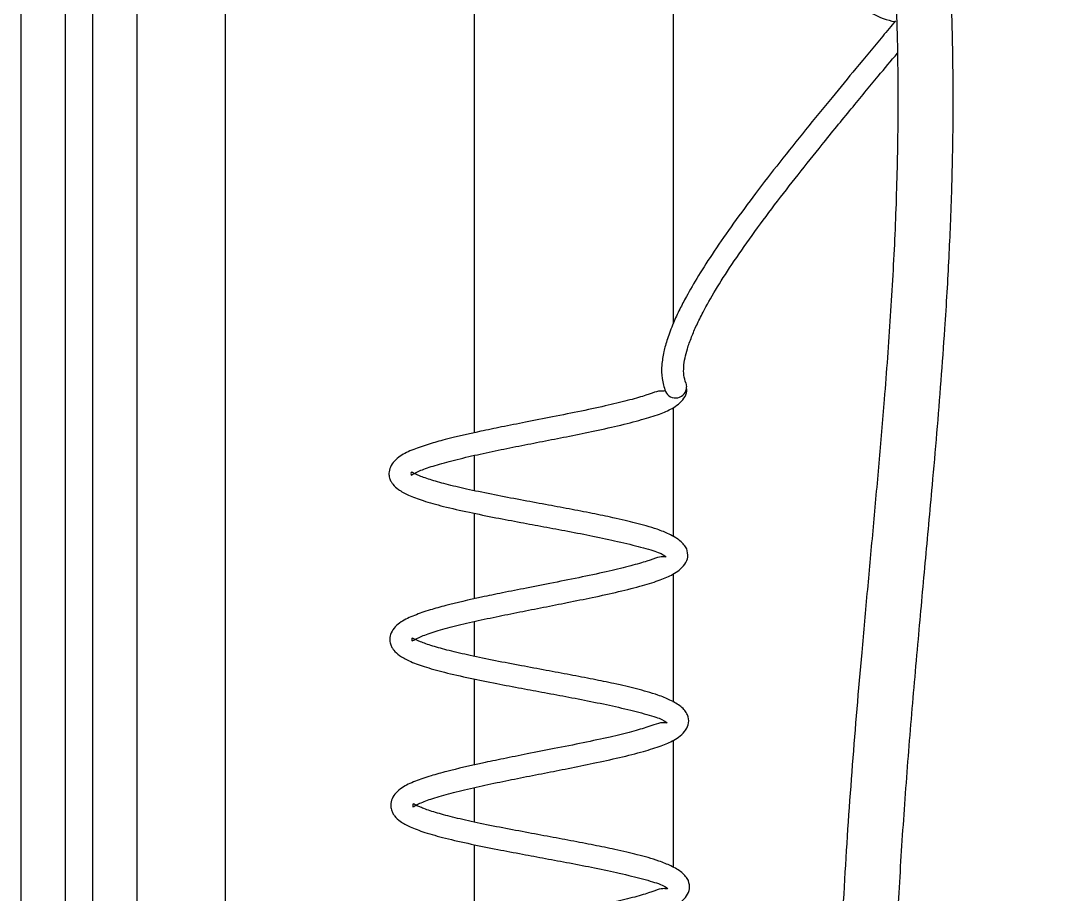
# Model space of a CAD drawing. Extents: x 150 to 4150, y 50 to 2920.
# Drawn here: x 650.8 to 886.6, y 1847.7 to 2045.1 of the extents above; entities that cross this region are included whole.
import ezdxf

# ---------------------------------------------------------------- set-up
doc = ezdxf.new("R2010")
doc.units = 0
doc.header["$LTSCALE"] = 10
doc.linetypes.add('SLD-KATı', pattern=[0])
doc.layers.get('0').update_dxf_attribs({"linetype": 'CONTINUOUS'})

msp = doc.modelspace()

# ---------------------------------------------------------------- linework, layer by layer
at = {"color": 7, "linetype": 'SLD-KATı'}
for p, q in [((650.78, 2138.92), (650.78, 1418.92)), ((697.03, 1472.47), (697.03, 2087.54)), ((667.03, 1473.99), (667.03, 2085.31)), ((660.78, 2071.42), (660.78, 1488.92)), ((753.28, 2048.92), (753.28, 1951.95)), ((798.28, 1976.74), (798.28, 2048.92)), ((798.28, 1928.47), (798.28, 1957.68)), ((753.28, 1946.85), (753.28, 1938.87)), ((753.28, 1933.76), (753.28, 1914.41)), ((798.28, 1891.09), (798.28, 1920.05)), ((753.28, 1909.31), (753.28, 1901.41)), ((753.28, 1896.3), (753.28, 1876.86)), ((798.28, 1853.7), (798.28, 1882.44)), ((753.28, 1871.77), (753.28, 1863.96)), ((753.28, 1858.84), (753.28, 1839.31))]:
    msp.add_line(p, q, dxfattribs=at)
at = {"color": 8, "linetype": 'SLD-KATı'}
msp.add_line((677.03, 2085.92), (677.03, 1473.76), dxfattribs=at)
at = {"color": 7, "linetype": 'SLD-KATı', "flags": 128}
for points in [[(800.95, 1963.57), (801.1, 1963.26), (801.28, 1962.32)], [(796.48, 1961.35), (796.49, 1961.33), (796.52, 1961.25)]]:
    msp.add_lwpolyline(points, dxfattribs=at)
at = {"color": 7, "linetype": 'SLD-KATı'}
for centre, radius, start, end in [((850.86, 2059.54), 14.83, 218.2648, 260.3552), ((798.78, 1962.35), 2.51, 204.2465, 359.3242)]:
    msp.add_arc(centre, radius, start, end, dxfattribs=at)
for points, knots in [([(848.29, 2057.21), (848.46, 2053.56), (848.77, 2046.74), (849.01, 2035.96), (849.06, 2025.69), (848.96, 2015.84), (848.72, 2006.34), (848.37, 1997.03), (847.91, 1987.75), (847.34, 1978.4), (846.69, 1968.96), (845.83, 1957.79), (844.73, 1944.9), (843.42, 1930.52), (842.12, 1916.35), (840.49, 1898.43), (838.65, 1876.74), (836.88, 1851.01), (835.73, 1826.57), (835.18, 1803.99), (835.09, 1784.22), (835.36, 1765.57), (835.96, 1747.49), (836.82, 1729.07), (838.51, 1709.91), (841.95, 1690.48), (847.86, 1671.61), (856.5, 1654.14), (864.23, 1643.95), (867.98, 1639.01)], [0, 0, 0, 0, 0.0410746, 0.0767308, 0.1078042, 0.1350695, 0.1592394, 0.1813424, 0.2024015, 0.2228286, 0.2430222, 0.2633387, 0.2946202, 0.3266917, 0.3594914, 0.3929873, 0.4537424, 0.5158157, 0.5785118, 0.6253434, 0.6690468, 0.7089775, 0.7460353, 0.7851386, 0.8274343, 0.8709375, 0.9146116, 0.9586741, 1, 1, 1, 1]), ([(886.62, 1636.95), (885.5, 1638), (879.34, 1643.82), (871.57, 1654.41), (863.38, 1668.1), (858.1, 1680.56), (853.65, 1695.68), (850.6, 1713.63), (849.05, 1734.03), (848.21, 1753.94), (847.7, 1773.52), (847.58, 1792.54), (847.83, 1811.4), (848.4, 1829.8), (849.29, 1848.3), (850.49, 1867.02), (851.96, 1886.01), (853.56, 1904.34), (855.23, 1922.39), (856.66, 1937.98), (857.87, 1951.82), (858.83, 1963.69), (859.61, 1974.39), (860.19, 1983.71), (860.62, 1991.59), (860.98, 1999.48), (861.24, 2006.86), (861.42, 2014.16), (861.53, 2021.42), (861.55, 2028.64), (861.49, 2035.77), (861.36, 2042.78), (861.13, 2050.31), (860.9, 2055.24), (860.77, 2057.86)], [0, 0, 0, 0, 0.0102255, 0.0563859, 0.086506, 0.1160796, 0.1455751, 0.189918, 0.2341912, 0.2765962, 0.3160994, 0.3584858, 0.3990161, 0.440454, 0.4832007, 0.527654, 0.573317, 0.6189893, 0.6585572, 0.6976371, 0.7231669, 0.7482929, 0.7731762, 0.7910906, 0.8084515, 0.8254454, 0.8453852, 0.8617068, 0.8809279, 0.9035967, 0.9232727, 0.945622, 0.9710456, 1, 1, 1, 1]), ([(848.48, 2045.08), (847.53, 2043.93), (844.64, 2040.44), (839.86, 2034.7), (834.05, 2027.67), (828.3, 2020.62), (822.49, 2013.37), (816.99, 2006.27), (811.94, 1999.45), (807.52, 1993.11), (803.91, 1987.49), (801.42, 1983.18), (799.6, 1979.69), (798.09, 1976.42), (796.88, 1973.19), (796.02, 1970.03), (795.58, 1967), (795.64, 1963.93), (796.18, 1962.27), (796.48, 1961.35)], [0, 0, 0, 0, 0.038862, 0.117673, 0.185507, 0.258325, 0.327689, 0.391468, 0.450636, 0.506456, 0.558112, 0.607083, 0.639438, 0.679448, 0.731371, 0.780218, 0.839636, 0.911967, 1, 1, 1, 1]), ([(801.1, 1963.26), (800.93, 1963.8), (800.61, 1964.79), (800.58, 1966.7), (800.86, 1968.71), (801.42, 1970.94), (802.27, 1973.39), (803.48, 1976.21), (805.16, 1979.62), (807.7, 1984.12), (811.48, 1990.06), (816.09, 1996.66), (821.21, 2003.55), (826.55, 2010.44), (832.38, 2017.72), (838.45, 2025.15), (844.11, 2031.99), (847.5, 2036.06), (848.93, 2037.79)], [0, 0, 0, 0, 0.084209, 0.154032, 0.211941, 0.260001, 0.311643, 0.353361, 0.393064, 0.451087, 0.509485, 0.571597, 0.636429, 0.702471, 0.771263, 0.857322, 0.939461, 1, 1, 1, 1]), ([(796.26, 1961.39), (796.16, 1961.39), (795.95, 1961.39), (794.81, 1961.46), (792.38, 1960.5), (788.41, 1959.34), (783.55, 1958.16), (777.59, 1956.87), (771.18, 1955.6), (765.06, 1954.39), (759.58, 1953.31), (753.26, 1952), (747.68, 1950.71), (742.84, 1949.38), (739.25, 1948.11), (736.41, 1946.83), (734.32, 1944.79), (733.92, 1942.89), (734.06, 1941.85), (734.43, 1940.96), (735.06, 1940.02), (736.23, 1938.99), (738.38, 1937.82), (741.72, 1936.58), (746.31, 1935.29), (751.89, 1934.03), (757.87, 1932.81), (763.59, 1931.74), (769.09, 1930.71), (774.63, 1929.69), (780.32, 1928.57), (786.14, 1927.34), (791.38, 1926.02), (795.49, 1924.82), (796.26, 1924.21), (796.67, 1923.88)], [0, 0, 0, 0, 0.029929, 0.064525, 0.094589, 0.123692, 0.155641, 0.190616, 0.225288, 0.256804, 0.28499, 0.310823, 0.359832, 0.385228, 0.415048, 0.449215, 0.485617, 0.502982, 0.516636, 0.526381, 0.534533, 0.555514, 0.58276, 0.613986, 0.648247, 0.684652, 0.718169, 0.74772, 0.774461, 0.802887, 0.833757, 0.867189, 0.905955, 0.950381, 1, 1, 1, 1]), ([(801.31, 1925.73), (800.91, 1926.35), (800.17, 1927.49), (797.6, 1928.98), (794.89, 1930.09), (792.24, 1930.92), (789.83, 1931.55), (787.34, 1932.16), (784.12, 1932.89), (779.92, 1933.74), (774.76, 1934.75), (769.28, 1935.76), (763.57, 1936.83), (757.72, 1937.93), (752.16, 1939.08), (747.4, 1940.18), (743.46, 1941.29), (740.65, 1942.27), (739.07, 1943.09), (738.97, 1943.11), (738.97, 1942.39), (739.01, 1942.37), (740.43, 1943.21), (743.37, 1944.31), (747.48, 1945.49), (752.47, 1946.7), (757.84, 1947.85), (763.29, 1948.96), (768.74, 1950.02), (774.3, 1951.12), (780.08, 1952.28), (785.92, 1953.57), (791.07, 1954.87), (795.13, 1956.16), (797.63, 1957.21), (799.56, 1958.45), (800.79, 1959.83), (801.44, 1961.07), (801.29, 1961.89), (801.24, 1962.15)], [0, 0, 0, 0, 0.035265, 0.064875, 0.088993, 0.10774, 0.125036, 0.140889, 0.157747, 0.18471, 0.212623, 0.240419, 0.269342, 0.300279, 0.332705, 0.363349, 0.392162, 0.422324, 0.45498, 0.483222, 0.506047, 0.531546, 0.560784, 0.592322, 0.624486, 0.656762, 0.687002, 0.715328, 0.743022, 0.77087, 0.80115, 0.835487, 0.871593, 0.903736, 0.932386, 0.94879, 0.967922, 0.98975, 1, 1, 1, 1]), ([(801.51, 1888.23), (801.11, 1888.85), (800.37, 1889.99), (797.8, 1891.49), (795.09, 1892.59), (792.44, 1893.42), (790.03, 1894.05), (787.54, 1894.66), (784.32, 1895.39), (780.12, 1896.25), (774.96, 1897.25), (769.47, 1898.26), (763.76, 1899.33), (757.92, 1900.43), (752.36, 1901.59), (747.59, 1902.68), (743.66, 1903.79), (740.85, 1904.77), (739.27, 1905.59), (739.17, 1905.61), (739.17, 1904.89), (739.21, 1904.87), (740.63, 1905.71), (743.57, 1906.81), (747.68, 1907.99), (752.67, 1909.2), (758.04, 1910.35), (763.49, 1911.46), (768.94, 1912.52), (774.49, 1913.62), (780.28, 1914.79), (786.12, 1916.07), (791.27, 1917.37), (795.33, 1918.66), (797.83, 1919.71), (799.75, 1920.95), (801.01, 1922.33), (801.73, 1923.92), (801.46, 1925.1), (801.31, 1925.73)], [0, 0, 0, 0, 0.034776, 0.063975, 0.087759, 0.106246, 0.123303, 0.138936, 0.15556, 0.18215, 0.209676, 0.237087, 0.265609, 0.296117, 0.328094, 0.358313, 0.386727, 0.41647, 0.448674, 0.476524, 0.499034, 0.52418, 0.553012, 0.584112, 0.615831, 0.64766, 0.677481, 0.705414, 0.732725, 0.760187, 0.790048, 0.823908, 0.859514, 0.891212, 0.919464, 0.935642, 0.954508, 0.976034, 1, 1, 1, 1]), ([(796.46, 1923.89), (796.36, 1923.89), (796.14, 1923.89), (795.01, 1923.96), (792.58, 1923), (788.61, 1921.84), (783.75, 1920.66), (777.79, 1919.37), (771.38, 1918.1), (765.26, 1916.89), (759.78, 1915.81), (753.46, 1914.5), (747.88, 1913.21), (743.04, 1911.88), (739.45, 1910.61), (736.61, 1909.34), (734.52, 1907.29), (734.12, 1905.4), (734.26, 1904.35), (734.63, 1903.46), (735.26, 1902.53), (736.43, 1901.49), (738.58, 1900.32), (741.91, 1899.08), (746.51, 1897.79), (752.09, 1896.53), (758.07, 1895.31), (763.79, 1894.24), (769.29, 1893.21), (774.83, 1892.19), (780.52, 1891.07), (786.34, 1889.84), (791.58, 1888.52), (795.69, 1887.32), (796.46, 1886.71), (796.86, 1886.38)], [0, 0, 0, 0, 0.029929, 0.064526, 0.09459, 0.123692, 0.155642, 0.190617, 0.225288, 0.256804, 0.28499, 0.310823, 0.359832, 0.385228, 0.415048, 0.449215, 0.485616, 0.502981, 0.516636, 0.526381, 0.534532, 0.555514, 0.58276, 0.613986, 0.648247, 0.684652, 0.718169, 0.74772, 0.774461, 0.802887, 0.833756, 0.867188, 0.905955, 0.950381, 1, 1, 1, 1]), ([(801.71, 1850.73), (801.31, 1851.35), (800.56, 1852.49), (798, 1853.99), (795.29, 1855.09), (792.64, 1855.92), (790.23, 1856.55), (787.73, 1857.16), (784.51, 1857.89), (780.32, 1858.75), (775.16, 1859.75), (769.67, 1860.76), (763.96, 1861.83), (758.11, 1862.93), (752.56, 1864.09), (747.79, 1865.18), (743.86, 1866.29), (741.05, 1867.27), (739.46, 1868.09), (739.37, 1868.12), (739.37, 1867.39), (739.41, 1867.37), (740.83, 1868.21), (743.77, 1869.31), (747.88, 1870.49), (752.87, 1871.7), (758.24, 1872.85), (763.69, 1873.96), (769.14, 1875.02), (774.69, 1876.12), (780.48, 1877.29), (786.32, 1878.57), (791.46, 1879.87), (795.53, 1881.16), (798.03, 1882.21), (799.95, 1883.45), (801.21, 1884.83), (801.93, 1886.42), (801.66, 1887.6), (801.51, 1888.23)], [0, 0, 0, 0, 0.0347764, 0.0639754, 0.0877593, 0.106247, 0.1233028, 0.1389366, 0.1555612, 0.1821501, 0.2096764, 0.2370877, 0.2656096, 0.2961171, 0.3280936, 0.3583128, 0.3867271, 0.4164703, 0.448674, 0.4765244, 0.4990338, 0.5241794, 0.5530121, 0.5841128, 0.6158315, 0.6476602, 0.6774804, 0.705414, 0.7327242, 0.7601869, 0.7900469, 0.8239085, 0.8595133, 0.8912108, 0.9194639, 0.9356414, 0.9545075, 0.9760333, 1, 1, 1, 1]), ([(796.66, 1886.39), (796.56, 1886.39), (796.34, 1886.39), (795.21, 1886.46), (792.78, 1885.5), (788.81, 1884.34), (783.95, 1883.16), (777.98, 1881.87), (771.58, 1880.6), (765.46, 1879.39), (759.98, 1878.31), (753.66, 1877), (748.08, 1875.71), (743.24, 1874.38), (739.65, 1873.12), (736.81, 1871.84), (734.72, 1869.79), (734.32, 1867.9), (734.46, 1866.85), (734.83, 1865.96), (735.46, 1865.03), (736.63, 1863.99), (738.78, 1862.82), (742.11, 1861.58), (746.71, 1860.29), (752.28, 1859.03), (758.27, 1857.81), (763.99, 1856.74), (769.49, 1855.71), (775.02, 1854.69), (780.72, 1853.57), (786.53, 1852.34), (791.78, 1851.02), (795.88, 1849.82), (796.66, 1849.21), (797.06, 1848.89)], [0, 0, 0, 0, 0.029929, 0.064525, 0.094589, 0.123692, 0.155641, 0.190617, 0.225288, 0.256804, 0.28499, 0.310823, 0.359832, 0.385227, 0.415047, 0.449215, 0.485617, 0.502981, 0.516636, 0.52638, 0.534532, 0.555514, 0.58276, 0.613986, 0.648247, 0.684652, 0.718169, 0.74772, 0.774461, 0.802887, 0.833757, 0.867188, 0.905955, 0.950381, 1, 1, 1, 1]), ([(801.91, 1813.23), (801.51, 1813.85), (800.76, 1814.99), (798.2, 1816.49), (795.49, 1817.59), (792.84, 1818.42), (790.43, 1819.05), (787.93, 1819.66), (784.71, 1820.39), (780.52, 1821.25), (775.35, 1822.25), (769.87, 1823.26), (764.16, 1824.33), (758.31, 1825.43), (752.76, 1826.59), (747.99, 1827.68), (744.06, 1828.79), (741.25, 1829.77), (739.66, 1830.59), (739.57, 1830.62), (739.57, 1829.89), (739.6, 1829.87), (741.03, 1830.71), (743.97, 1831.81), (748.08, 1832.99), (753.07, 1834.2), (758.44, 1835.35), (763.89, 1836.46), (769.34, 1837.52), (774.89, 1838.62), (780.68, 1839.79), (786.52, 1841.07), (791.66, 1842.37), (795.73, 1843.66), (798.22, 1844.71), (800.15, 1845.96), (801.41, 1847.33), (802.13, 1848.92), (801.85, 1850.1), (801.71, 1850.73)], [0, 0, 0, 0, 0.034776, 0.063975, 0.087759, 0.106246, 0.123302, 0.138936, 0.15556, 0.18215, 0.209676, 0.237087, 0.265609, 0.296117, 0.328094, 0.358313, 0.386727, 0.41647, 0.448674, 0.476524, 0.499034, 0.52418, 0.553012, 0.584112, 0.615831, 0.64766, 0.677481, 0.705414, 0.732725, 0.760187, 0.790048, 0.823908, 0.859514, 0.891212, 0.919464, 0.935641, 0.954508, 0.976034, 1, 1, 1, 1]), ([(796.86, 1848.89), (796.76, 1848.89), (796.54, 1848.89), (795.4, 1848.96), (792.98, 1848), (789.01, 1846.84), (784.14, 1845.66), (778.18, 1844.37), (771.78, 1843.1), (765.65, 1841.89), (760.18, 1840.81), (753.86, 1839.5), (748.28, 1838.21), (743.44, 1836.88), (739.85, 1835.62), (737.01, 1834.34), (734.92, 1832.29), (734.52, 1830.4), (734.66, 1829.35), (735.03, 1828.46), (735.66, 1827.53), (736.83, 1826.49), (738.98, 1825.32), (742.31, 1824.08), (746.91, 1822.79), (752.48, 1821.53), (758.47, 1820.31), (764.19, 1819.24), (769.68, 1818.21), (775.22, 1817.19), (780.92, 1816.08), (786.73, 1814.84), (791.98, 1813.52), (796.08, 1812.32), (796.85, 1811.71), (797.26, 1811.39)], [0, 0, 0, 0, 0.029928, 0.064525, 0.094589, 0.123691, 0.155641, 0.190616, 0.225288, 0.256804, 0.284989, 0.310823, 0.359832, 0.385228, 0.415047, 0.449215, 0.485616, 0.502981, 0.516636, 0.52638, 0.534532, 0.555514, 0.58276, 0.613986, 0.648247, 0.684653, 0.718169, 0.74772, 0.774461, 0.802887, 0.833756, 0.867188, 0.905955, 0.950381, 1, 1, 1, 1])]:
    msp.add_open_spline(points, degree=3, knots=knots, dxfattribs=at)

doc.saveas('drawing.dxf')
